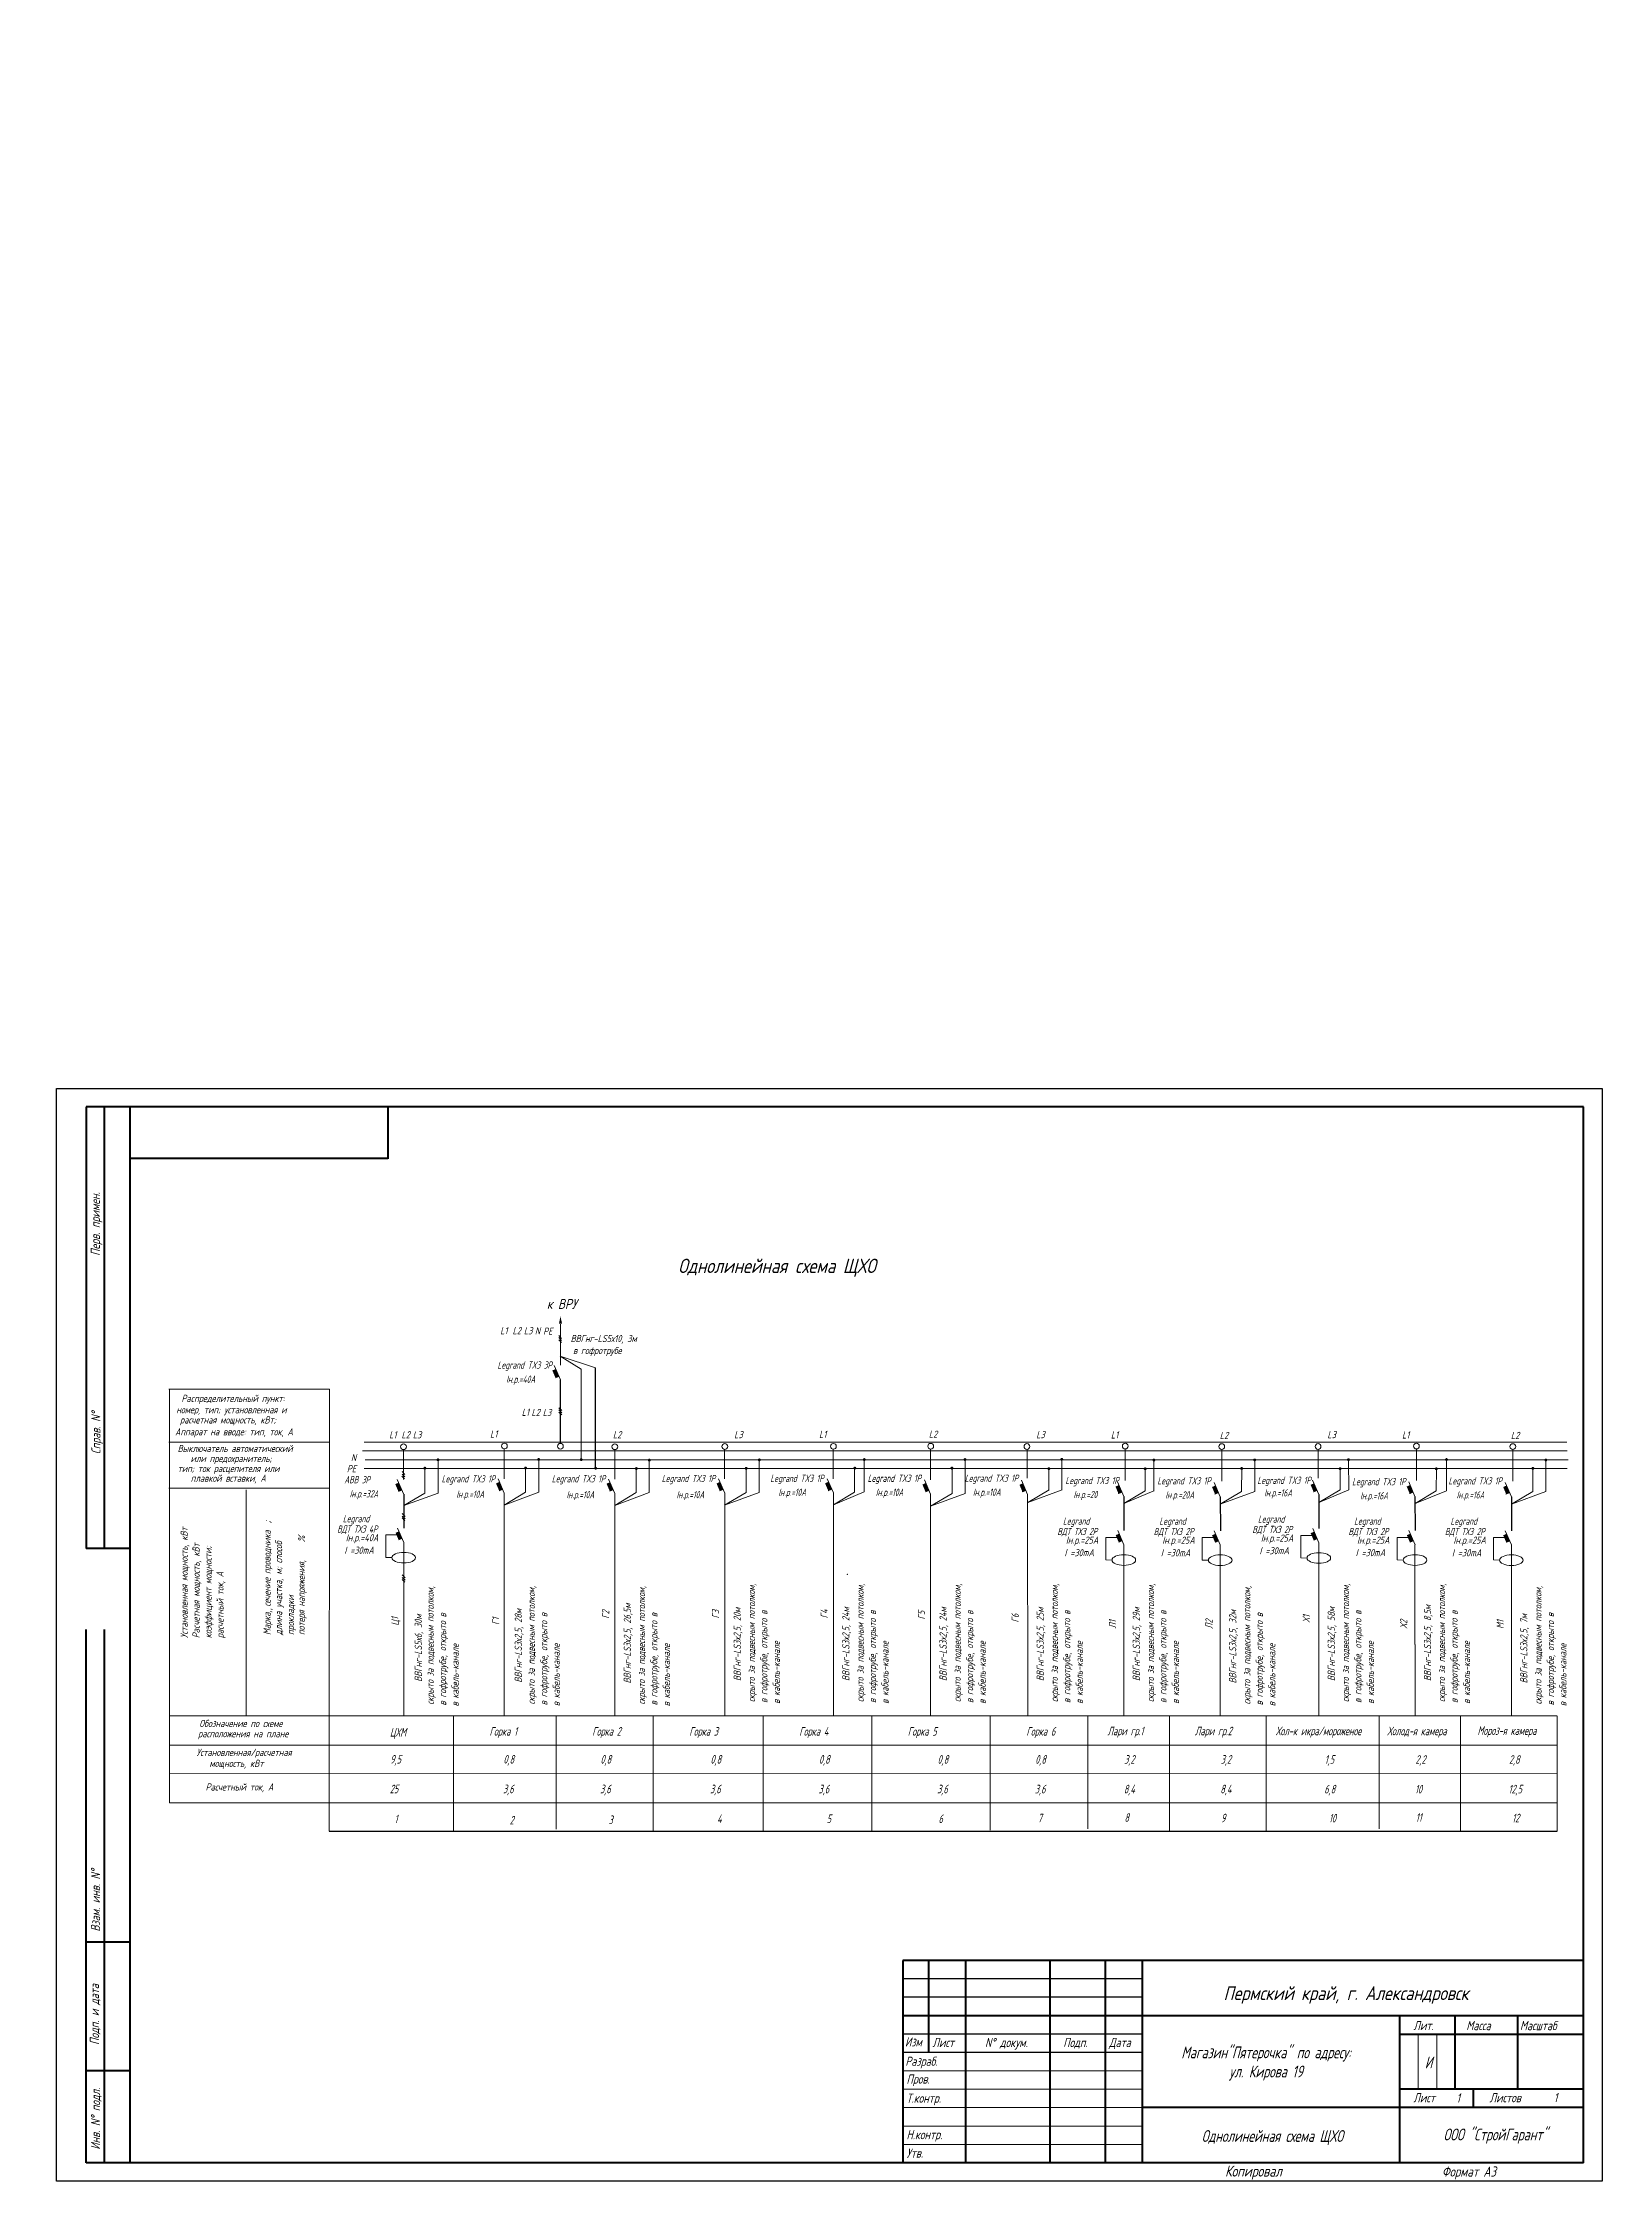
# Model space of a CAD drawing. Header units: millimetres. Extents: x 750 to 1911925374007, y 500 to 46276.
# Drawn here: x 60485 to 90358, y 510 to 41294 of the extents above; entities that cross this region are included whole.
import ezdxf
from ezdxf.enums import TextEntityAlignment as Align

# ---------------------------------------------------------------- set-up
doc = ezdxf.new("R2010")
doc.units = ezdxf.units.MM
for name, color, linetype in [('1', 7, 'Continuous'), ('KONTUR', 7, 'Continuous'), ('вова', 7, 'Continuous'), ('Проводки', 1, 'Continuous'), ('Электропроводки', 1, 'Continuous')]:
    doc.layers.add(name, color=color, linetype=linetype)
doc.layers.add('SHTAMP_Ном_пера__98', color=7, linetype='Continuous', lineweight=25, true_color=0x1f1f1f)
for name, color, linetype, lineweight in [('Основная', 7, 'Continuous', 40), ('текст', 250, 'Continuous', 20), ('тонкая', 7, 'Continuous', 20)]:
    doc.layers.add(name, color=color, linetype=linetype, lineweight=lineweight)
doc.styles.add('ROMANS', font='romans.shx', dxfattribs={"width": 0.7, "oblique": 15, "height": 1})
doc.styles.add('стиль1', font='romans.shx', dxfattribs={"width": 0.75, "oblique": 15, "height": 3.5})

msp = doc.modelspace()

# ---------------------------------------------------------------- hatches: boundary and pattern name
at = {"layer": 'Проводки', "lineweight": 20, "ltscale": 0.5}
h = msp.add_hatch(color=0, dxfattribs=at)
h.paths.add_polyline_path([(70358, 17007), (70358, 16864), (70388, 16864)])
h.paths.add_polyline_path([(70358, 17007), (70329, 16864), (70358, 16864)])

# ---------------------------------------------------------------- linework, layer by layer
at = {"color": 0, "lineweight": 20}
for p, q in [((70355, 16244), (70751, 16000)), ((69943, 13649), (69943, 14281)), ((72051, 13644), (72051, 14276)), ((74149, 13648), (74149, 14279)), ((76150, 13655), (76150, 14286)), ((67773, 13634), (67773, 14102)), ((68023, 13635), (68023, 14269)), ((69693, 13649), (69693, 14117)), ((71801, 13644), (71801, 14112)), ((73899, 13647), (73899, 14115)), ((75968, 13651), (75968, 14119)), ((77825, 13628), (77825, 14096)), ((78075, 13629), (78075, 14260)), ((79671, 13694), (79673, 14086)), ((79921, 13695), (79917, 14265)), ((81507, 13675), (81509, 14097)), ((81673, 13669), (81676, 14251)), ((83348, 13667), (83349, 14105)), ((83598, 13667), (83598, 14270)), ((85228, 13695), (85225, 14086)), ((85389, 13694), (85385, 14257)), ((87059, 13675), (87061, 14097)), ((87252, 13679), (87255, 14260)), ((88900, 13667), (88902, 14105)), ((89150, 13667), (89150, 14270)), ((67372, 13396), (67773, 13634)), ((69284, 13405), (69693, 13649)), ((71392, 13400), (71801, 13644)), ((73489, 13404), (73899, 13647)), ((75562, 13409), (75968, 13651)), ((77416, 13385), (77825, 13628)), ((79268, 13452), (79675, 13694)), ((81102, 13433), (81507, 13675)), ((82939, 13423), (83348, 13667)), ((84820, 13452), (85228, 13694)), ((86654, 13433), (87059, 13675)), ((88491, 13423), (88900, 13667)), ((67027, 12835), (67027, 12405)), ((67242, 12835), (67027, 12835)), ((80759, 12789), (80759, 12360)), ((80974, 12789), (80759, 12789)), ((82597, 12787), (82597, 12357)), ((82812, 12787), (82597, 12787)), ((84478, 12828), (84478, 12398)), ((84693, 12828), (84478, 12828)), ((86312, 12789), (86312, 12360)), ((86527, 12789), (86312, 12789)), ((88150, 12787), (88150, 12358)), ((88365, 12787), (88150, 12787)), ((67027, 12405), (67144, 12403)), ((80759, 12360), (80876, 12357)), ((82597, 12357), (82714, 12355)), ((84478, 12398), (84595, 12396)), ((86312, 12360), (86429, 12357)), ((88150, 12358), (88267, 12355)), ((62901, 9383), (89365, 9383)), ((68316, 9387), (68316, 7188)), ((70275, 9385), (70275, 7227)), ((72126, 9382), (72126, 7194)), ((74224, 9386), (74223, 7198)), ((76293, 9386), (76293, 7202)), ((78554, 9386), (78554, 7204)), ((80417, 9386), (80417, 7228)), ((81972, 9386), (81972, 7188)), ((85970, 9383), (85970, 7228)), ((87524, 9383), (87524, 7188)), ((83813, 9378), (83813, 7179)), ((89365, 9378), (89365, 7188)), ((62902, 8826), (89365, 8826)), ((62902, 8283), (89365, 8279)), ((62902, 7726), (89365, 7726))]:
    msp.add_line(p, q, dxfattribs=at)
at = {"color": 0, "lineweight": 20, "ltscale": 0.5}
msp.add_line((70751, 16000), (70751, 14270), dxfattribs=at)
for p, q in [((71027, 14122), (71024, 16026)), ((70357, 14591), (70357, 15795)), ((67368, 13613), (67371, 12964)), ((81101, 13567), (81104, 12918)), ((82939, 13565), (82942, 12916)), ((84820, 13607), (84823, 12957)), ((86653, 13567), (86656, 12918)), ((88491, 13565), (88494, 12916)), ((65945, 7188), (89365, 7188))]:
    msp.add_line(p, q)
at = {"color": 0}
for p, q in [((81450, 4369), (76889, 4369)), ((81450, 4018), (76889, 4018)), ((81450, 3317), (76889, 3317)), ((81450, 2966), (76889, 2966)), ((86361, 861), (86361, 861))]:
    msp.add_line(p, q, dxfattribs=at)
at = {"color": 0, "lineweight": 20}
for centre in [(67369, 12403), (81101, 12357), (82939, 12355), (84820, 12396), (86654, 12357), (88492, 12355)]:
    msp.add_ellipse(centre, major_axis=(-225, 0), ratio=0.448481, dxfattribs=at)
at = {"layer": '1', "color": 0, "lineweight": 20}
for p, q in [((70355, 16244), (71024, 16026)), ((62888, 15615), (65951, 15615)), ((62902, 7726), (62900, 15615)), ((65951, 15615), (65945, 7188)), ((62888, 14603), (65951, 14603)), ((66584, 14442), (89557, 14441)), ((66615, 14606), (89548, 14605)), ((67364, 13892), (67364, 14463)), ((69284, 13906), (69284, 14477)), ((71392, 13901), (71392, 14463)), ((73489, 13905), (73489, 14467)), ((75559, 13909), (75559, 14471)), ((77416, 13886), (77417, 14473)), ((79255, 13917), (79255, 14468)), ((81128, 13873), (81128, 14475)), ((82969, 13864), (82968, 14465)), ((84807, 13917), (84808, 14468)), ((86681, 13873), (86680, 14475)), ((88521, 13864), (88520, 14465)), ((66617, 14105), (72382, 14105)), ((66635, 14269), (72287, 14269)), ((67371, 13610), (67246, 13892)), ((67332, 13959), (67386, 13904)), ((67336, 14044), (67391, 13989)), ((67336, 13997), (67391, 13943)), ((67767, 14105), (89557, 14105)), ((69284, 13634), (69167, 13906)), ((69829, 14270), (89574, 14270)), ((71392, 13629), (71275, 13901)), ((73490, 13632), (73372, 13905)), ((75565, 13636), (75442, 13909)), ((77416, 13613), (77299, 13886)), ((79267, 13607), (79149, 13880)), ((84820, 13607), (84701, 13880)), ((62888, 13728), (65951, 13728)), ((64365, 13699), (64367, 9385)), ((67334, 13690), (67268, 13662)), ((67372, 13396), (68023, 13635)), ((69254, 13704), (69189, 13677)), ((69284, 13405), (69943, 13649)), ((69285, 10811), (69284, 13634)), ((71362, 13699), (71297, 13672)), ((71392, 13400), (72051, 13644)), ((71392, 10811), (71392, 13629)), ((73460, 13703), (73394, 13675)), ((73489, 13404), (74149, 13648)), ((73490, 10810), (73490, 13631)), ((75530, 13707), (75464, 13679)), ((75562, 13409), (76150, 13655)), ((75563, 10808), (75563, 13642)), ((77386, 13684), (77320, 13656)), ((77415, 10795), (77415, 13616)), ((77416, 13385), (78075, 13629)), ((79230, 13684), (79165, 13657)), ((79268, 13452), (79925, 13695)), ((81101, 13567), (80981, 13846)), ((81062, 13651), (80996, 13623)), ((81102, 13433), (81673, 13676)), ((82939, 13565), (82821, 13838)), ((82902, 13642), (82837, 13614)), ((82939, 13423), (83598, 13667)), ((84783, 13684), (84717, 13657)), ((84820, 13452), (85389, 13694)), ((86653, 13567), (86533, 13847)), ((86614, 13651), (86549, 13623)), ((86654, 13433), (87252, 13679)), ((88491, 13565), (88374, 13838)), ((88455, 13642), (88389, 13615)), ((88491, 13423), (89150, 13667)), ((67336, 13159), (67391, 13104)), ((67341, 13244), (67395, 13189)), ((67341, 13197), (67395, 13143)), ((67369, 12692), (67251, 12965)), ((67368, 10793), (67368, 12694)), ((81101, 12646), (80984, 12919)), ((81101, 10747), (81101, 12648)), ((82939, 12644), (82822, 12917)), ((82939, 10745), (82939, 12646)), ((84820, 12685), (84703, 12957)), ((84819, 10785), (84819, 12687)), ((86654, 12646), (86536, 12919)), ((86653, 10747), (86653, 12648)), ((88492, 12644), (88374, 12917)), ((88491, 10745), (88491, 12646)), ((67336, 11989), (67391, 11934)), ((67341, 12074), (67395, 12019)), ((67341, 12027), (67395, 11973))]:
    msp.add_line(p, q, dxfattribs=at)
at = {"layer": '1', "color": 0, "lineweight": 20, "const_width": 27.3}
for points in [[(68009, 14270, 1), (68036, 14270, 1)], [(69929, 14276, 1), (69957, 14276, 1)], [(70740, 14273, 1), (70767, 14273, 1)], [(72039, 14263, 1), (72066, 14263, 1)], [(74136, 14267, 1), (74163, 14267, 1)], [(76137, 14273, 1), (76165, 14273, 1)], [(78058, 14274, 1), (78086, 14274, 1)], [(79904, 14279, 1), (79931, 14279, 1)], [(81662, 14265, 1), (81690, 14265, 1)], [(83583, 14266, 1), (83610, 14266, 1)], [(85371, 14271, 1), (85399, 14271, 1)], [(87241, 14274, 1), (87268, 14274, 1)], [(89135, 14266, 1), (89162, 14266, 1)], [(67758, 14109, 1), (67785, 14109, 1)], [(69679, 14112, 1), (69707, 14112, 1)], [(71014, 14108, 1), (71041, 14108, 1)], [(71790, 14102, 1), (71818, 14102, 1)], [(73888, 14106, 1), (73915, 14106, 1)], [(75958, 14110, 1), (75985, 14110, 1)], [(77808, 14110, 1), (77836, 14110, 1)], [(79659, 14099, 1), (79686, 14099, 1)], [(81495, 14097, 1), (81522, 14097, 1)], [(83335, 14105, 1), (83362, 14105, 1)], [(85211, 14100, 1), (85239, 14100, 1)], [(87047, 14097, 1), (87075, 14097, 1)], [(88888, 14105, 1), (88915, 14105, 1)]]:
    msp.add_lwpolyline(points, format="xyb", close=True, dxfattribs=at)
at = {"layer": '1', "color": 0, "lineweight": 20}
for centre in [(67364, 14518), (69288, 14532), (70357, 14527), (71395, 14518), (73492, 14522), (75562, 14526), (77418, 14527), (79253, 14522), (81128, 14530), (82968, 14520), (84806, 14522), (86680, 14530), (88520, 14520)]:
    msp.add_circle(centre, 54.7, dxfattribs=at)
msp.add_point((75827, 12085), dxfattribs=at)
for points in [[(67274, 13832), (67274, 13832), (67208, 13805), (67334, 13690)], [(67208, 13805), (67268, 13662), (67334, 13690)], [(67334, 13690), (67334, 13690), (67274, 13832)], [(69194, 13846), (69194, 13846), (69128, 13819), (69254, 13704)], [(69128, 13819), (69189, 13677), (69254, 13704)], [(69254, 13704), (69254, 13704), (69194, 13846)], [(71302, 13841), (71302, 13841), (71237, 13814), (71362, 13699)], [(71237, 13814), (71297, 13672), (71362, 13699)], [(71362, 13699), (71362, 13699), (71302, 13841)], [(73399, 13845), (73399, 13845), (73334, 13818), (73460, 13703)], [(73334, 13818), (73394, 13675), (73460, 13703)], [(73460, 13703), (73460, 13703), (73399, 13845)], [(75469, 13849), (75469, 13849), (75404, 13821), (75530, 13707)], [(75404, 13821), (75464, 13679), (75530, 13707)], [(75530, 13707), (75530, 13707), (75469, 13849)], [(77326, 13826), (77326, 13826), (77260, 13798), (77386, 13684)], [(77260, 13798), (77320, 13656), (77386, 13684)], [(77386, 13684), (77386, 13684), (77326, 13826)], [(79176, 13820), (79176, 13820), (79111, 13793), (79236, 13678)], [(79111, 13793), (79171, 13650), (79236, 13678)], [(79236, 13678), (79236, 13678), (79176, 13820)], [(81008, 13786), (81008, 13786), (80942, 13759), (81068, 13644)], [(80942, 13759), (81002, 13617), (81068, 13644)], [(81068, 13644), (81068, 13644), (81008, 13786)], [(82849, 13778), (82849, 13778), (82783, 13750), (82909, 13635)], [(82783, 13750), (82843, 13608), (82909, 13635)], [(82909, 13635), (82909, 13635), (82849, 13778)], [(84729, 13820), (84729, 13820), (84663, 13793), (84789, 13678)], [(84663, 13793), (84723, 13650), (84789, 13678)], [(84789, 13678), (84789, 13678), (84729, 13820)], [(86560, 13786), (86560, 13786), (86495, 13759), (86620, 13644)], [(86495, 13759), (86555, 13617), (86620, 13644)], [(86620, 13644), (86620, 13644), (86560, 13786)], [(88401, 13778), (88401, 13778), (88335, 13750), (88461, 13635)], [(88335, 13750), (88395, 13608), (88461, 13635)], [(88461, 13635), (88461, 13635), (88401, 13778)], [(67279, 12904), (67279, 12904), (67213, 12877), (67339, 12762)], [(67213, 12877), (67273, 12735), (67339, 12762)], [(67339, 12762), (67339, 12762), (67279, 12904)], [(81011, 12859), (81011, 12859), (80946, 12832), (81071, 12717)], [(80946, 12832), (81006, 12689), (81071, 12717)], [(81071, 12717), (81071, 12717), (81011, 12859)], [(82849, 12857), (82849, 12857), (82783, 12829), (82909, 12715)], [(82783, 12829), (82844, 12687), (82909, 12715)], [(82909, 12715), (82909, 12715), (82849, 12857)], [(84730, 12897), (84730, 12897), (84664, 12870), (84790, 12755)], [(84664, 12870), (84724, 12728), (84790, 12755)], [(84790, 12755), (84790, 12755), (84730, 12897)], [(86564, 12859), (86564, 12859), (86498, 12832), (86624, 12717)], [(86498, 12832), (86558, 12689), (86624, 12717)], [(86624, 12717), (86624, 12717), (86564, 12859)], [(88401, 12857), (88401, 12857), (88336, 12830), (88462, 12715)], [(88336, 12830), (88396, 12687), (88462, 12715)], [(88462, 12715), (88462, 12715), (88401, 12857)]]:
    msp.add_solid(points, dxfattribs=at)
at = {"layer": 'KONTUR', "color": 0}
for p, q in [((60750, 510), (60750, 21350)), ((60750, 21350), (90221, 21350)), ((90221, 21350), (90221, 510)), ((90221, 510), (60750, 510))]:
    msp.add_line(p, q, dxfattribs=at)
at = {"layer": 'вова', "color": 0, "lineweight": 20}
for p, q in [((70357, 16076), (70360, 16858)), ((70325, 16640), (70380, 16585)), ((70325, 16599), (70380, 16544)), ((70325, 16558), (70380, 16503)), ((70357, 15795), (70239, 16068)), ((70329, 15857), (70264, 15829)), ((70329, 15262), (70384, 15207)), ((70329, 15221), (70384, 15166)), ((70329, 15180), (70384, 15125))]:
    msp.add_line(p, q, dxfattribs=at)
for points in [[(70269, 15999), (70269, 15999), (70203, 15972), (70329, 15857)], [(70203, 15972), (70264, 15829), (70329, 15857)]]:
    msp.add_solid(points, dxfattribs=at)
at = {"layer": 'Основная', "color": 0}
for p, q in [((61311, 20999), (61311, 12579)), ((89870, 20999), (61311, 20999)), ((61662, 12579), (61662, 20999)), ((62153, 3668), (62153, 20999)), ((67072, 20008), (67072, 20991)), ((89870, 861), (89870, 20999)), ((67065, 20017), (62153, 20017)), ((62153, 12579), (61311, 12579)), ((61311, 861), (61311, 11035)), ((61662, 861), (61662, 11035)), ((62153, 5071), (61311, 5071)), ((76889, 4720), (76889, 861)), ((89870, 4720), (76889, 4720)), ((77380, 2966), (77380, 4720)), ((78082, 4720), (78082, 861)), ((79695, 861), (79695, 4720)), ((80748, 4720), (80748, 861)), ((81450, 4720), (81450, 861)), ((62153, 861), (62153, 3668)), ((76889, 3668), (89870, 3668)), ((86361, 3668), (86361, 861)), ((86361, 3317), (89870, 3317)), ((87414, 3668), (87414, 2264)), ((88607, 3668), (88607, 2264)), ((62153, 2615), (61311, 2615)), ((89870, 2264), (86361, 2264)), ((87765, 2264), (87765, 1913)), ((89870, 1913), (81450, 1913)), ((89870, 861), (61311, 861))]:
    msp.add_line(p, q, dxfattribs=at)
at = {"layer": 'тонкая', "color": 0}
for p, q in [((86711, 3302), (86711, 2264)), ((87068, 3302), (87068, 2264)), ((76889, 2615), (81450, 2615)), ((81450, 2264), (76889, 2264)), ((81450, 1913), (76889, 1913))]:
    msp.add_line(p, q, dxfattribs=at)
for points in [[(76889, 1563), (81450, 1563)], [(76889, 1212), (81450, 1212)]]:
    msp.add_lwpolyline(points, dxfattribs=at)
at = {"layer": 'Электропроводки', "color": 0, "lineweight": 20}
for p, q in [((79267, 13607), (79269, 9383)), ((67370, 10790), (67370, 9383)), ((69286, 10809), (69286, 9385)), ((71393, 10809), (71393, 9385)), ((73492, 10808), (73492, 9383)), ((75564, 10806), (75564, 9383)), ((77417, 10792), (77417, 9383)), ((81102, 10745), (81102, 9386)), ((82940, 10743), (82940, 9383)), ((84821, 10783), (84821, 9384)), ((86654, 10745), (86655, 9386)), ((88492, 10743), (88492, 9384))]:
    msp.add_line(p, q, dxfattribs=at)

# ---------------------------------------------------------------- texts
at = {"color": 0, "lineweight": 20, "style": 'ROMANS', "oblique": 15}
for s, height, width, p in [('L1', 136.7, 0.7, (69208, 16664)), ('L2', 136.7, 0.7, (69444, 16664)), ('L3', 136.7, 0.7, (69659, 16662)), ('N', 137, 0.7, (69870, 16660)), ('РЕ', 136.7, 0.7, (70027, 16653)), ('L1', 136.7, 0.7, (69618, 15107)), ('L2', 136.7, 0.7, (69804, 15104)), ('L3', 136.7, 0.7, (70019, 15102)), ('L1', 136.7, 0.7, (67091, 14679)), ('L2', 136.7, 0.7, (67326, 14679)), ('L3', 136.7, 0.7, (67541, 14676)), ('L1', 136.7, 0.7, (69015, 14693)), ('L2', 136.7, 0.7, (71358, 14679)), ('L3', 136.7, 0.7, (73670, 14681)), ('L1', 136.7, 0.7, (75289, 14687)), ('L2', 136.7, 0.7, (77381, 14688)), ('L3', 136.7, 0.7, (79431, 14681)), ('L1', 136.7, 0.7, (80854, 14675)), ('L2', 136.7, 0.7, (82930, 14666)), ('L3', 136.7, 0.7, (84983, 14681)), ('L1', 136.7, 0.7, (86406, 14675)), ('L2', 136.7, 0.7, (88482, 14666)), ('N', 137, 0.7, (66362, 14242)), ('РЕ', 136.7, 0.7, (66283, 14032)), ('Iн.р.=40А', 136.7, 0.7, (66264, 12715)), ('Iн.р.=25А', 136.7, 0.7, (79996, 12669)), ('Iн.р.=25А', 136.7, 0.7, (81834, 12667)), ('Iн.р.=25А', 136.7, 0.7, (83715, 12708)), ('Iн.р.=25А', 136.7, 0.7, (85549, 12669)), ('Iн.р.=25А', 136.7, 0.7, (87386, 12667)), ('I =30mА', 136.7, 0.7, (66237, 12475)), ('I =30mА', 136.7, 0.7, (79969, 12430)), ('I =30mА', 136.7, 0.7, (81807, 12428)), ('I =30mА', 136.7, 0.7, (83688, 12468)), ('I =30mА', 136.7, 0.7, (85522, 12430)), ('I =30mА', 136.7, 0.7, (87359, 12428)), ('расположения на плане', 136.75, 0.7, (63446, 8977)), ('Обозначение по схеме', 136.75, 0.7, (63471, 9172)), ('ЦХМ', 164.1, 0.6, (67105, 8989)), ('Горка 1', 164.1, 0.6, (69004, 9008)), ('Горка 2', 164.1, 0.6, (70963, 9008)), ('Горка 3', 164.1, 0.6, (72814, 9008)), ('Горка 4', 164.1, 0.6, (74911, 9008)), ('Горка 5', 164.1, 0.6, (76981, 9008)), ('Горка 6', 164.1, 0.6, (79242, 9008)), ('Лари гр.1', 164.1, 0.6, (80791, 9015)), ('Лари гр.2', 164.1, 0.6, (82457, 9015)), ('Хол-к икра/мороженое', 164.09, 0.6, (83999, 9015)), ('Холод-я камера', 164.09, 0.6, (86126, 9015)), ('Мороз-я камера', 164.09, 0.6, (87845, 9022)), ('Установленная/расчетная', 136.75, 0.7, (63417, 8621)), ('9,5', 164.1, 0.6, (67111, 8475)), ('0,8', 164.1, 0.6, (69270, 8475)), ('0,8', 164.1, 0.6, (71121, 8474)), ('0,8', 164.1, 0.6, (73219, 8474)), ('0,8', 164.1, 0.6, (75288, 8474)), ('0,8', 164.1, 0.6, (77549, 8473)), ('0,8', 164.1, 0.6, (79412, 8473)), ('3,2', 164.1, 0.6, (81108, 8473)), ('3,2', 164.1, 0.6, (82949, 8473)), ('1,5', 164.1, 0.6, (84932, 8472)), ('2,2', 164.1, 0.6, (86661, 8471)), ('2,8', 164.1, 0.6, (88446, 8471)), (' мощность, кВт', 136.75, 0.7, (63589, 8411)), ('Расчетный ток, А', 136.75, 0.7, (63590, 7961)), ('25', 164.1, 0.6, (67103, 7909)), ('3,6', 164.1, 0.6, (69262, 7909)), ('3,6', 164.1, 0.6, (71113, 7909)), ('3,6', 164.1, 0.6, (73210, 7908)), ('3,6', 164.1, 0.6, (75280, 7908)), ('3,6', 164.1, 0.6, (77541, 7908)), ('3,6', 164.1, 0.6, (79404, 7907)), ('8,4', 164.1, 0.6, (81100, 7907)), ('8,4', 164.1, 0.6, (82941, 7907)), ('6,8', 164.1, 0.6, (84924, 7906)), ('10', 164.1, 0.6, (86653, 7906)), ('12,5', 164.1, 0.6, (88437, 7906)), ('1', 164, 0.6, (67192, 7338)), ('2', 164, 0.6, (69388, 7314)), ('3', 164, 0.6, (71275, 7321)), ('4', 164, 0.6, (73345, 7341)), ('5', 164, 0.6, (75434, 7341)), ('6', 164, 0.6, (77567, 7342)), ('7', 164, 0.6, (79459, 7353)), ('8', 164, 0.6, (81113, 7364)), ('9', 164, 0.6, (82954, 7355)), ('10', 164.1, 0.6, (85012, 7353)), ('11', 164.1, 0.6, (86666, 7364)), ('12', 164.1, 0.6, (88506, 7355))]:
    msp.add_text(s, height=height, dxfattribs=dict(at, width=width)).set_placement(p)
at = {"color": 0, "lineweight": 20, "style": 'ROMANS', "oblique": 15, "width": 0.6}
for s, height, p in [('Legrand TX3 3P', 136.75, (69156, 16076)), ('Iн.р.=40А', 136.7, (69322, 15805)), (' ABB 3P', 136.7, (66171, 13890)), ('Legrand TX3 1P', 136.75, (68091, 13905)), ('Legrand TX3 1P', 136.75, (70192, 13908)), ('Legrand TX3 1P', 136.75, (72289, 13913)), ('Legrand TX3 1P', 136.75, (74359, 13916)), ('Legrand TX3 1P', 136.75, (76216, 13917)), ('Legrand TX3 1P', 136.75, (76216, 13916)), ('Legrand TX3 1P', 136.75, (78068, 13918)), ('Legrand TX3 1P', 136.75, (79986, 13873)), ('Legrand TX3 1P', 136.75, (81740, 13867)), ('Legrand TX3 1P', 136.75, (83648, 13878)), ('Legrand TX3 1P', 136.75, (85454, 13852)), ('Legrand TX3 1P', 136.75, (87292, 13867)), ('Iн.р.=32А', 136.7, (66337, 13620)), ('Iн.р.=10А', 136.7, (68372, 13613)), ('Iн.р.=10А', 136.7, (70472, 13604)), ('Iн.р.=10А', 136.7, (72570, 13604)), ('Iн.р.=10А', 136.7, (74513, 13649)), ('Iн.р.=10А', 136.7, (76370, 13650)), ('Iн.р.=10А', 136.7, (76370, 13649)), ('Iн.р.=10А', 136.7, (78222, 13651)), ('Iн.р.=10А', 136.7, (78222, 13650)), ('Iн.р.=20', 136.7, (80140, 13606)), ('Iн.р.=20А', 136.7, (81893, 13599)), ('Iн.р.=16А', 136.7, (83777, 13639)), ('Iн.р.=16А', 136.7, (85608, 13584)), ('Iн.р.=16А', 136.7, (87446, 13599)), ('Legrand', 136.7, (66207, 13146)), ('Legrand', 136.7, (79939, 13100)), ('Legrand', 136.7, (81777, 13098)), ('Legrand', 136.7, (83658, 13138)), ('Legrand', 136.7, (85492, 13100)), ('Legrand', 136.7, (87330, 13098)), ('ВДТ ТХ3 4P', 136.7, (66100, 12948)), ('ВДТ ТХ3 2P', 136.7, (79833, 12902)), ('ВДТ ТХ3 2P', 136.7, (81671, 12900)), ('ВДТ ТХ3 2P', 136.7, (83552, 12941)), ('ВДТ ТХ3 2P', 136.7, (85385, 12902)), ('ВДТ ТХ3 2P', 136.7, (87223, 12900))]:
    msp.add_text(s, height=height, dxfattribs=at).set_placement(p, align=Align.MIDDLE_LEFT)
at = {"color": 0, "linetype": 'ByBlock', "lineweight": 25, "style": 'ROMANS', "oblique": 15, "width": 0.8}
msp.add_text('Пермский край, г. Александровск', height=263.29, dxfattribs=at).set_placement((83003, 3965))
at = {"layer": '1', "color": 0, "lineweight": 20, "style": 'ROMANS', "oblique": 15, "width": 0.8}
for s, height, p in [('Однолинейная cхема ЩХО', 273.49, (72603, 17831)), ('к ВРУ', 191.4, (70098, 17146)), ('ВВГнг-LS5х10, 3м', 136.75, (70551, 16514)), ('в гофротрубе', 136.75, (70597, 16284)), ('Раcпределительный пункт:', 136.75, (63130, 15372)), ('номер, тип; установленная и', 136.75, (63032, 15156)), ('расчетная мощность, кВт;', 136.75, (63102, 14961)), ('Аппарат на вводе: тип, ток, А', 136.75, (63009, 14735)), ('Выключатель автоматический', 136.75, (63057, 14417)), ('или предохранитель;', 136.75, (63303, 14225)), ('тип; ток расцепителя или', 136.75, (63057, 14034)), ('плавкой вставки, А', 136.75, (63307, 13849))]:
    msp.add_text(s, height=height, dxfattribs=at).set_placement(p)
at = {"layer": '1', "color": 0, "lineweight": 20, "style": 'ROMANS', "oblique": 15}
for s, height, width, p in [(';', 164, 0.8, (64840, 13054)), ('Установленная мощность, кВт', 136.75, 0.8, (63249, 10866)), ('Раcчетная мощность, кВт', 136.75, 0.8, (63477, 10866)), ('Марка, сечение проводника ', 136.75, 0.8, (64830, 10927)), ('длина участка, м; способ', 136.75, 0.8, (65051, 10927)), ('%', 137, 0.8, (65488, 12696)), ('коэффициент мощности;', 136.75, 0.8, (63705, 10866)), ('потеря напряжения,', 136.75, 0.8, (65482, 10927)), ('расчетный ток, А', 136.75, 0.8, (63933, 10866)), (',', 137, 0.8, (64837, 11401)), ('прокладки', 136.7, 0.8, (65279, 10927)), ('скрыто за подвесным потолком,', 136.75, 0.74, (67941, 9598)), ('ВВГнг-LS3х2,5, 28м', 136.75, 0.8, (69622, 10019)), ('скрыто за подвесным потолком,', 136.75, 0.74, (69869, 9603)), ('Г2', 136.7, 0.8, (71287, 11238)), ('ВВГнг-LS3х2,5, 26,5м', 136.75, 0.8, (71701, 10003)), ('скрыто за подвесным потолком,', 136.75, 0.74, (71970, 9602)), ('Г3', 136.7, 0.8, (73384, 11242)), ('ВВГнг-LS3х2,5, 20м', 136.75, 0.8, (73797, 10049)), ('скрыто за подвесным потолком,', 136.75, 0.74, (74066, 9648)), ('Г4', 136.7, 0.8, (75454, 11245)), ('ВВГнг-LS3х2,5, 24м', 136.75, 0.8, (75869, 10049)), ('скрыто за подвесным потолком,', 136.75, 0.74, (76139, 9648)), ('ВВГнг-LS3х2,5, 24м', 136.75, 0.8, (77722, 10049)), ('скрыто за подвесным потолком,', 136.75, 0.74, (77991, 9648)), ('ВВГнг-LS3х2,5, 25м', 136.75, 0.8, (79574, 10049)), ('скрыто за подвесным потолком,', 136.75, 0.74, (79843, 9648)), ('ВВГнг-LS3х2,5, 29м', 136.75, 0.8, (81407, 10049)), ('скрыто за подвесным потолком,', 136.75, 0.74, (81677, 9648)), ('ВВГнг-LS3х2,5, 32м', 136.75, 0.8, (83245, 10004)), ('скрыто за подвесным потолком,', 136.75, 0.74, (83515, 9604)), ('ВВГнг-LS3х2,5, 58м', 136.75, 0.8, (85126, 10049)), ('скрыто за подвесным потолком,', 136.75, 0.74, (85395, 9648)), ('ВВГнг-LS3х2,5, 8,5м', 136.75, 0.8, (86960, 10049)), ('скрыто за подвесным потолком,', 136.75, 0.74, (87229, 9649)), ('скрыто за подвесным потолком,', 136.75, 0.74, (89067, 9604)), ('Ц1', 136.7, 0.8, (67270, 11105)), ('ВВГнг-LS5х6, 30м', 136.75, 0.8, (67715, 10034)), ('в гофротрубе, открыто в ', 136.75, 0.8, (68179, 9581)), ('Г1', 136.7, 0.8, (69190, 11119)), ('в гофротрубе, открыто в ', 136.75, 0.8, (70107, 9586)), ('в гофротрубе, открыто в ', 136.75, 0.8, (72208, 9585)), ('в гофротрубе, открыто в ', 136.75, 0.8, (74304, 9631)), ('в гофротрубе, открыто в ', 136.75, 0.8, (76376, 9631)), ('Г5', 136.7, 0.8, (77310, 11222)), ('в гофротрубе, открыто в ', 136.75, 0.8, (78229, 9631)), ('Г6', 136.7, 0.8, (79098, 11165)), ('в гофротрубе, открыто в ', 136.75, 0.8, (80081, 9631)), ('Л1', 136.7, 0.8, (80952, 11052)), ('в гофротрубе, открыто в ', 136.75, 0.8, (81914, 9631)), ('Л2', 136.7, 0.8, (82793, 11044)), ('в гофротрубе, открыто в ', 136.75, 0.8, (83752, 9586)), ('Х1', 136.7, 0.8, (84650, 11165)), ('в гофротрубе, открыто в ', 136.75, 0.8, (85633, 9631)), ('Х2', 136.7, 0.8, (86505, 11052)), ('в гофротрубе, открыто в ', 136.75, 0.8, (87467, 9631)), ('М1', 136.7, 0.8, (88345, 11044)), ('ВВГнг-LS3х2,5, 7м', 136.75, 0.8, (88797, 10005)), ('в гофротрубе, открыто в ', 136.75, 0.8, (89305, 9586)), ('в кабель-канале', 136.75, 0.8, (68417, 9564)), ('в кабель-канале', 136.75, 0.8, (70345, 9569)), ('в кабель-канале', 136.75, 0.8, (72446, 9567)), ('в кабель-канале', 136.75, 0.8, (74542, 9614)), ('в кабель-канале', 136.75, 0.8, (76614, 9614)), ('в кабель-канале', 136.75, 0.8, (78467, 9614)), ('в кабель-канале', 136.75, 0.8, (80319, 9614)), ('в кабель-канале', 136.75, 0.8, (82152, 9614)), ('в кабель-канале', 136.75, 0.8, (83990, 9569)), ('в кабель-канале', 136.75, 0.8, (85871, 9614)), ('в кабель-канале', 136.75, 0.8, (87705, 9614)), ('в кабель-канале', 136.75, 0.8, (89542, 9569))]:
    msp.add_text(s, height=height, rotation=90, dxfattribs=dict(at, width=width)).set_placement(p)
at = {"layer": 'SHTAMP_Ном_пера__98', "color": 0, "linetype": 'ByBlock', "lineweight": 25, "char_height": 225, "attachment_point": 5, "line_spacing_factor": 0.971274, "style": 'ROMANS'}
for s, insert, width in [('Магазин"Пятерочка" по адресу: ул. Кирова 19', (83814, 2754), 3873.2), ('И', (86912, 2777), 3689.6), ('Однолинейная схема ЩХО', (83934, 1342), 3689.6), ('ООО "СтройГарант"', (88187, 1371), 3689.6)]:
    msp.add_mtext(s, dxfattribs=dict(at, insert=insert, width=width))
at = {"layer": 'текст', "color": 0, "style": 'стиль1', "oblique": 15, "width": 0.75}
for s, p in [('Перв. примен.', (61575, 18158)), ('Справ. N%%d', (61586, 14377)), ('Взам. инв. N%%d', (61579, 5269)), ('Подп. и дата', (61559, 3109)), ('Инв. N%%d подл.', (61579, 1111))]:
    msp.add_text(s, height=175.42, rotation=90, dxfattribs=at).set_placement(p)
for s, height, p in [('Лит.', 175.4, (86622, 3391)), ('Масса', 175.4, (87631, 3391)), ('Масштаб', 175.4, (88655, 3391)), ('Изм', 175.4, (76927, 3079)), ('Разраб.', 175.4, (76935, 2711)), ('Лист', 175.4, (77451, 3068)), ('N%%d докум. ', 175.42, (78454, 3068)), ('Подп.', 175.4, (79945, 3068)), ('Дата', 175.4, (80819, 3068)), ('Пров.', 175.4, (76956, 2371)), ('Т.контр.', 175.4, (76956, 2007)), ('Лист', 175.4, (86622, 2015)), ('1', 175, (87443, 2010)), ('Листов', 175.4, (88076, 2015)), ('1', 175, (89301, 2020)), ('Н.контр.', 175.4, (76956, 1311)), ('Утв.', 175.4, (76956, 959)), ('Копировал', 210.5, (83031, 598)), ('Формат А3', 193, (87166, 598))]:
    msp.add_text(s, height=height, dxfattribs=at).set_placement(p)

doc.saveas('drawing.dxf')
